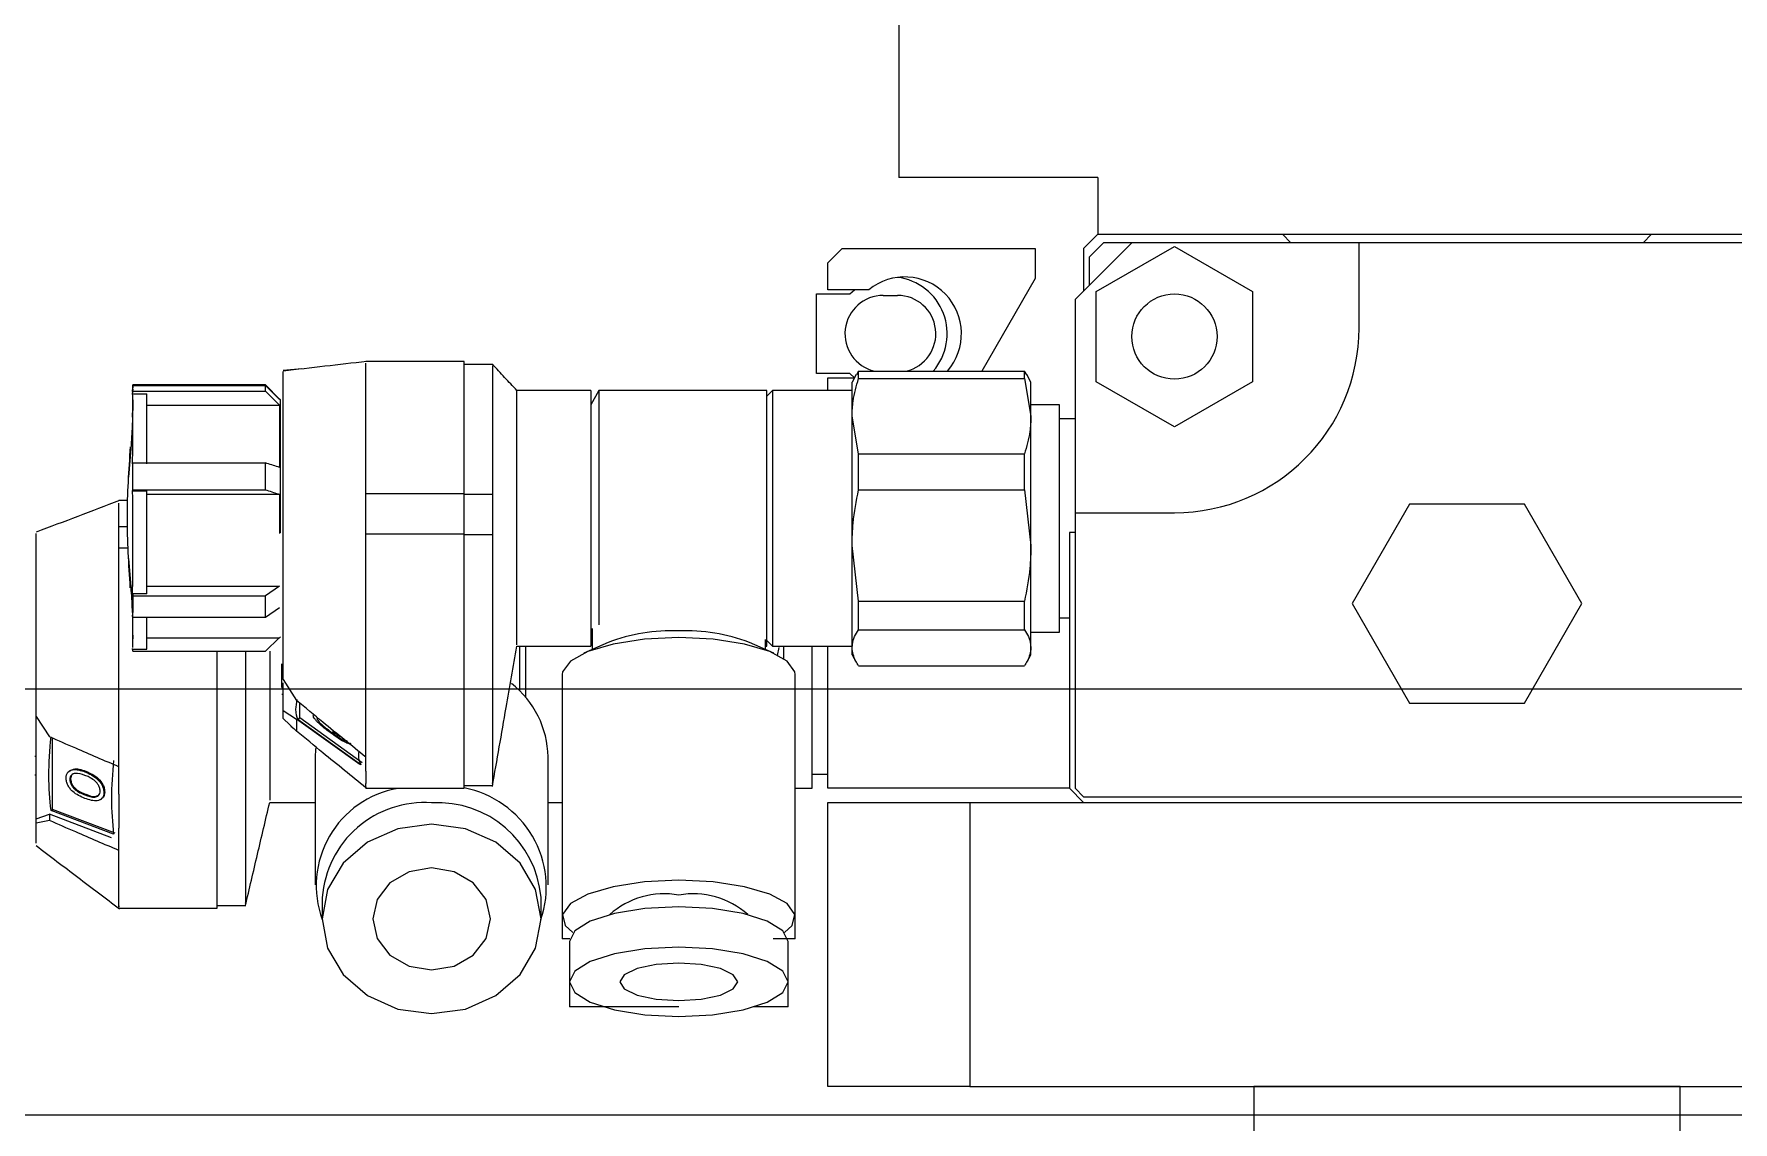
# Model space of a CAD drawing. Extents: x 500 to 100500, y -14500 to 21140.
# Drawn here: x 13707.8 to 13767.6, y -7149.3 to -7111 of the extents above; entities that cross this region are included whole.
import ezdxf

# ---------------------------------------------------------------- set-up
doc = ezdxf.new("R2010")
doc.units = 0
doc.layers.get('0').update_dxf_attribs({"linetype": 'CONTINUOUS'})

# ---------------------------------------------------------------- blocks, each defined once
blk = doc.blocks.new('LP F')
at = {"color": 2}
for p, q in [((14191.073, -93707.035), (14339.073, -93707.035)), ((14191.073, -93722.035), (14339.073, -93722.035))]:
    blk.add_line(p, q, dxfattribs=at)
blk = doc.blocks.new('SP F')
at = {"color": 3}
for p, q in [((14844.623, -97580.306), (14844.623, -97586.306)), ((14851.623, -97586.306), (14844.623, -97586.306)), ((14851.623, -97586.306), (14851.623, -97588.306)), ((14850.823, -97590.606), (14852.823, -97588.606)), ((14851.623, -97588.306), (14851.123, -97588.806)), ((14851.823, -97588.606), (14851.323, -97589.106)), ((14851.573, -97590.318), (14854.323, -97588.73)), ((14851.623, -97588.306), (14877.623, -97588.306)), ((14852.823, -97588.606), (14851.823, -97588.606)), ((14860.823, -97588.606), (14852.823, -97588.606)), ((14854.323, -97588.73), (14857.073, -97590.318)), ((14858.423, -97588.606), (14858.123, -97588.306)), ((14876.423, -97588.606), (14860.823, -97588.606)), ((14860.823, -97591.606), (14860.823, -97588.606)), ((14871.123, -97588.306), (14870.823, -97588.606)), ((14842.123, -97589.306), (14842.623, -97588.806)), ((14842.123, -97590.256), (14842.123, -97589.306)), ((14842.623, -97588.806), (14849.423, -97588.806)), ((14849.423, -97588.806), (14849.423, -97589.856)), ((14851.123, -97588.806), (14851.123, -97590.306)), ((14851.323, -97589.106), (14851.323, -97590.106)), ((14849.423, -97589.856), (14847.538, -97593.12)), ((14841.723, -97593.206), (14841.723, -97590.406)), ((14841.723, -97590.406), (14842.894, -97590.406)), ((14843.559, -97590.256), (14842.123, -97590.256)), ((14842.894, -97590.406), (14843.059, -97590.256)), ((14844.073, -97590.456), (14844.573, -97590.456)), ((14851.573, -97593.494), (14851.573, -97590.318)), ((14857.073, -97590.318), (14857.073, -97593.494)), ((14850.823, -97590.606), (14850.823, -97598.106)), ((14829.318, -97592.786), (14825.86, -97592.786)), ((14829.318, -97597.432), (14829.318, -97592.786)), ((14830.318, -97592.886), (14829.318, -97592.886)), ((14823.606, -97593.045), (14822.948, -97593.101)), ((14822.948, -97596.411), (14822.948, -97593.133)), ((14842.894, -97593.206), (14841.723, -97593.206)), ((14842.123, -97593.806), (14842.123, -97593.356)), ((14842.123, -97593.356), (14843.059, -97593.356)), ((14843.059, -97593.356), (14842.894, -97593.206)), ((14843.123, -97593.245), (14842.973, -97593.506)), ((14842.973, -97594.713), (14842.973, -97593.506)), ((14843.204, -97593.12), (14843.125, -97593.256)), ((14843.204, -97593.387), (14843.204, -97593.12)), ((14843.204, -97593.12), (14849.042, -97593.12)), ((14843.204, -97593.387), (14849.042, -97593.387)), ((14849.042, -97593.387), (14849.042, -97593.12)), ((14849.121, -97593.256), (14849.042, -97593.12)), ((14849.042, -97593.387), (14849.273, -97594.713)), ((14849.273, -97593.506), (14849.122, -97593.245)), ((14849.273, -97594.713), (14849.273, -97593.506)), ((14854.323, -97595.081), (14851.573, -97593.494)), ((14857.073, -97593.494), (14854.323, -97595.081)), ((14817.647, -97593.836), (14817.648, -97593.71)), ((14817.647, -97593.725), (14817.647, -97593.765)), ((14817.648, -97593.755), (14817.647, -97593.836)), ((14817.647, -97593.925), (14817.648, -97593.827)), ((14817.647, -97593.925), (14818.148, -97593.925)), ((14817.648, -97594.138), (14817.647, -97594.9)), ((14822.318, -97593.606), (14817.648, -97593.606)), ((14817.648, -97593.61), (14817.648, -97593.71)), ((14817.648, -97593.61), (14817.648, -97593.61)), ((14817.648, -97593.71), (14817.648, -97593.61)), ((14817.648, -97593.61), (14822.318, -97593.61)), ((14817.648, -97593.827), (14817.648, -97593.627)), ((14817.648, -97593.627), (14822.318, -97593.627)), ((14817.648, -97593.883), (14817.648, -97593.789)), ((14817.648, -97593.827), (14822.318, -97593.827)), ((14818.148, -97596.383), (14818.148, -97593.925)), ((14822.818, -97594.106), (14822.318, -97593.606)), ((14822.318, -97593.61), (14822.318, -97593.606)), ((14822.318, -97593.827), (14822.318, -97593.627)), ((14822.818, -97594.12), (14822.318, -97593.627)), ((14822.318, -97593.827), (14822.818, -97594.32)), ((14822.818, -97594.106), (14822.804, -97594.106)), ((14822.848, -97594.136), (14822.818, -97594.106)), ((14822.848, -97598.816), (14822.848, -97594.136)), ((14833.773, -97593.806), (14831.173, -97593.806)), ((14831.173, -97602.752), (14831.173, -97593.817)), ((14834.061, -97593.806), (14833.773, -97594.306)), ((14833.773, -97593.806), (14833.773, -97602.806)), ((14839.973, -97593.806), (14834.061, -97593.806)), ((14834.061, -97593.806), (14834.061, -97602.049)), ((14840.173, -97593.806), (14839.973, -97594.006)), ((14839.973, -97602.574), (14839.973, -97593.806)), ((14842.973, -97593.806), (14840.173, -97593.806)), ((14840.173, -97593.806), (14840.173, -97602.574)), ((14817.648, -97594.921), (14817.647, -97594.596)), ((14818.148, -97594.32), (14822.818, -97594.32)), ((14822.818, -97594.32), (14822.818, -97596.511)), ((14843.204, -97596.039), (14842.973, -97594.713)), ((14842.973, -97599.266), (14842.973, -97594.713)), ((14850.273, -97594.306), (14849.273, -97594.306)), ((14849.273, -97599.266), (14849.273, -97594.713)), ((14850.273, -97602.1), (14850.273, -97594.306)), ((14850.823, -97594.806), (14850.273, -97594.806)), ((14822.948, -97596.139), (14822.948, -97595.556)), ((14817.648, -97596.351), (14817.647, -97596.383)), ((14817.648, -97597.3), (14817.648, -97596.351)), ((14817.648, -97596.351), (14822.318, -97596.351)), ((14822.318, -97597.3), (14822.318, -97596.351)), ((14822.948, -97599.067), (14822.948, -97596.411)), ((14843.204, -97597.306), (14843.204, -97596.039)), ((14843.204, -97596.039), (14849.042, -97596.039)), ((14849.042, -97597.306), (14849.042, -97596.039)), ((14817.475, -97597.681), (14817.158, -97597.681)), ((14817.647, -97597.332), (14817.648, -97597.3)), ((14817.647, -97597.332), (14818.148, -97597.332)), ((14817.648, -97597.3), (14822.318, -97597.3)), ((14818.148, -97600.964), (14818.148, -97597.332)), ((14818.148, -97597.459), (14822.818, -97597.459)), ((14822.818, -97597.459), (14822.818, -97598.844)), ((14825.858, -97598.855), (14825.858, -97597.432)), ((14825.858, -97597.432), (14829.318, -97597.432)), ((14829.318, -97598.855), (14829.318, -97597.432)), ((14830.318, -97597.464), (14829.318, -97597.464)), ((14830.318, -97597.464), (14830.318, -97598.887)), ((14843.204, -97597.306), (14849.042, -97597.306)), ((14849.042, -97597.306), (14849.273, -97599.266)), ((14850.823, -97598.106), (14850.823, -97607.806)), ((14850.823, -97598.106), (14854.323, -97598.106)), ((14862.602, -97597.806), (14860.581, -97601.306)), ((14866.643, -97597.806), (14862.602, -97597.806)), ((14868.664, -97601.306), (14866.643, -97597.806)), ((14814.248, -97599.441), (14814.248, -97598.837)), ((14817.158, -97599.342), (14817.158, -97598.592)), ((14817.158, -97598.592), (14817.462, -97598.592)), ((14825.858, -97598.855), (14829.318, -97598.855)), ((14829.318, -97607.809), (14829.318, -97598.855)), ((14830.318, -97598.887), (14829.318, -97598.887)), ((14850.623, -97598.806), (14850.623, -97607.806)), ((14850.823, -97598.806), (14850.623, -97598.806)), ((14814.248, -97600.841), (14814.248, -97599.441)), ((14817.158, -97599.342), (14817.494, -97599.342)), ((14822.948, -97603.981), (14822.948, -97599.067)), ((14843.204, -97601.225), (14842.973, -97599.266)), ((14842.973, -97602.859), (14842.973, -97599.266)), ((14849.273, -97602.859), (14849.273, -97599.266)), ((14817.647, -97600.229), (14817.647, -97600.631)), ((14818.148, -97600.697), (14822.818, -97600.697)), ((14822.818, -97600.697), (14822.318, -97601.03)), ((14814.248, -97605.281), (14814.248, -97600.841)), ((14817.648, -97601.03), (14817.647, -97600.964)), ((14818.148, -97600.964), (14817.647, -97600.964)), ((14817.648, -97601.779), (14817.648, -97601.03)), ((14817.648, -97601.03), (14822.318, -97601.03)), ((14822.318, -97601.779), (14822.318, -97601.03)), ((14843.204, -97601.225), (14849.042, -97601.225)), ((14843.204, -97602.225), (14843.204, -97601.225)), ((14849.042, -97602.225), (14849.042, -97601.225)), ((14860.581, -97601.306), (14862.602, -97604.806)), ((14866.643, -97604.806), (14868.664, -97601.306)), ((14817.648, -97601.779), (14822.318, -97601.779)), ((14818.148, -97602.906), (14818.148, -97601.779)), ((14822.318, -97601.779), (14822.818, -97601.445)), ((14850.273, -97601.806), (14850.623, -97601.806)), ((14817.648, -97602.418), (14817.647, -97602.686)), ((14818.148, -97602.506), (14822.818, -97602.506)), ((14822.804, -97602.506), (14822.318, -97602.985)), ((14822.818, -97602.506), (14822.848, -97602.476)), ((14833.773, -97602.306), (14833.823, -97602.392)), ((14833.823, -97602.182), (14833.823, -97602.921)), ((14843.204, -97602.225), (14849.042, -97602.225)), ((14849.273, -97602.306), (14850.273, -97602.306)), ((14850.273, -97602.306), (14850.273, -97602.1)), ((14817.648, -97602.985), (14817.647, -97602.886)), ((14817.647, -97602.906), (14818.148, -97602.906)), ((14817.648, -97602.985), (14822.318, -97602.985)), ((14820.618, -97612.031), (14820.618, -97602.985)), ((14822.473, -97602.985), (14822.473, -97608.222)), ((14831.173, -97602.806), (14833.773, -97602.806)), ((14831.273, -97604.38), (14831.273, -97602.806)), ((14831.473, -97602.806), (14831.473, -97604.597)), ((14834.385, -97602.67), (14833.528, -97603.052)), ((14840.217, -97603.052), (14839.361, -97602.67)), ((14839.923, -97602.921), (14839.923, -97602.574)), ((14839.923, -97602.806), (14839.973, -97602.806)), ((14839.973, -97602.806), (14839.973, -97602.574)), ((14839.973, -97602.606), (14840.173, -97602.806)), ((14840.173, -97602.574), (14840.173, -97602.806)), ((14840.173, -97602.806), (14842.973, -97602.806)), ((14840.396, -97602.847), (14840.342, -97603.138)), ((14840.573, -97603.244), (14840.573, -97602.806)), ((14841.573, -97605.806), (14841.573, -97602.806)), ((14842.123, -97607.806), (14842.123, -97602.806)), ((14842.973, -97603.106), (14842.973, -97602.859)), ((14842.973, -97603.106), (14843.123, -97603.366)), ((14849.122, -97603.366), (14849.273, -97603.106)), ((14849.273, -97603.106), (14849.273, -97602.859)), ((14822.898, -97604.258), (14822.898, -97603.428)), ((14843.204, -97603.492), (14849.042, -97603.492)), ((14822.898, -97604.258), (14822.948, -97604.258)), ((14822.948, -97603.981), (14823.418, -97604.717)), ((14832.773, -97603.804), (14832.773, -97612.344)), ((14840.973, -97612.344), (14840.973, -97603.804)), ((14822.898, -97604.495), (14822.948, -97604.495)), ((14823.528, -97605.328), (14823.528, -97604.808)), ((14862.602, -97604.806), (14866.643, -97604.806)), ((14814.248, -97605.281), (14814.718, -97605.997)), ((14822.948, -97605.067), (14823.418, -97605.372)), ((14822.948, -97605.356), (14822.948, -97605.067)), ((14823.418, -97605.794), (14822.948, -97605.356)), ((14825.644, -97606.975), (14823.418, -97605.372)), ((14823.418, -97605.372), (14823.418, -97605.794)), ((14823.474, -97605.395), (14823.528, -97605.328)), ((14825.675, -97606.98), (14823.474, -97605.395)), ((14825.729, -97606.913), (14823.528, -97605.328)), ((14824.003, -97605.248), (14824.014, -97605.226)), ((14824.133, -97605.34), (14824.149, -97605.32)), ((14824.142, -97605.326), (14824.133, -97605.34)), ((14814.828, -97608.556), (14814.828, -97606.045)), ((14823.22, -97605.621), (14823.318, -97605.701)), ((14824.668, -97605.85), (14824.698, -97605.812)), ((14824.698, -97605.812), (14824.968, -97605.991)), ((14841.573, -97607.806), (14841.573, -97605.806)), ((14814.198, -97606.681), (14814.248, -97606.681)), ((14824.073, -97606.704), (14824.073, -97611.206)), ((14832.273, -97611.206), (14832.273, -97606.704)), ((14815.451, -97607.177), (14815.42, -97607.196)), ((14815.968, -97607.229), (14815.999, -97607.209)), ((14817.158, -97608.02), (14817.158, -97607.051)), ((14825.858, -97607.209), (14825.858, -97606.715)), ((14825.858, -97607.209), (14825.858, -97607.643)), ((14841.573, -97607.306), (14842.123, -97607.306)), ((14814.198, -97607.331), (14814.248, -97607.331)), ((14815.433, -97607.496), (14815.463, -97607.476)), ((14825.858, -97607.79), (14825.881, -97607.809)), ((14825.858, -97607.809), (14829.318, -97607.809)), ((14829.318, -97607.709), (14830.318, -97607.709)), ((14840.973, -97607.806), (14841.573, -97607.806)), ((14850.623, -97607.806), (14842.123, -97607.806)), ((14850.623, -97607.806), (14851.123, -97608.306)), ((14850.823, -97607.806), (14851.123, -97608.106)), ((14815.968, -97608.039), (14815.998, -97608.019)), ((14816.519, -97608.204), (14816.549, -97608.184)), ((14816.633, -97607.955), (14816.663, -97607.935)), ((14817.158, -97608.02), (14817.158, -97609.207)), ((14822.473, -97608.306), (14824.073, -97608.306)), ((14832.273, -97608.306), (14832.773, -97608.306)), ((14842.123, -97618.306), (14842.123, -97608.306)), ((14842.123, -97608.306), (14847.123, -97608.306)), ((14847.123, -97608.306), (14847.123, -97618.306)), ((14847.123, -97608.306), (14882.123, -97608.306)), ((14851.123, -97608.106), (14878.123, -97608.106)), ((14814.248, -97608.887), (14814.718, -97608.719)), ((14814.248, -97609.039), (14814.248, -97608.887)), ((14814.718, -97608.942), (14814.248, -97609.039)), ((14814.248, -97609.743), (14814.248, -97609.039)), ((14816.907, -97609.55), (14814.718, -97608.719)), ((14814.718, -97608.719), (14814.718, -97608.942)), ((14814.774, -97608.591), (14814.828, -97608.556)), ((14816.975, -97609.427), (14814.774, -97608.591)), ((14817.029, -97609.392), (14814.828, -97608.556)), ((14817.158, -97609.995), (14817.158, -97609.207)), ((14817.158, -97612.031), (14820.618, -97612.031)), ((14820.618, -97611.931), (14821.618, -97611.931)), ((14824.323, -97611.656), (14824.323, -97612.406)), ((14832.023, -97612.406), (14832.023, -97611.656)), ((14832.773, -97612.344), (14832.773, -97613.106)), ((14840.973, -97613.106), (14840.973, -97612.344)), ((14833.034, -97613.106), (14832.773, -97613.106)), ((14833.023, -97613.197), (14833.023, -97614.62)), ((14840.973, -97613.106), (14840.193, -97613.106)), ((14840.723, -97614.62), (14840.723, -97613.197)), ((14833.023, -97614.62), (14833.023, -97615.506)), ((14840.723, -97615.506), (14840.723, -97614.62)), ((14840.723, -97615.506), (14839.519, -97615.506)), ((14847.123, -97618.306), (14842.123, -97618.306)), ((14847.123, -97618.306), (14882.123, -97618.306)), ((14857.123, -97618.306), (14857.123, -97626.306)), ((14872.123, -97618.306), (14857.123, -97618.306)), ((14872.123, -97626.306), (14872.123, -97618.306))]:
    blk.add_line(p, q, dxfattribs=at)
at = {"color": 3, "flags": 128}
for points in [[(14822.318, -97593.61), (14822.768, -97594.061), (14822.813, -97594.106)], [(14836.873, -97602.505), (14835.664, -97602.563), (14834.563, -97602.731), (14833.667, -97602.994), (14833.056, -97603.329), (14832.784, -97603.707), (14832.773, -97603.804)], [(14840.973, -97603.804), (14840.961, -97603.707), (14840.689, -97603.329), (14840.078, -97602.994), (14839.182, -97602.731), (14838.081, -97602.563), (14836.873, -97602.505)], [(14824.09, -97606.383), (14824.084, -97606.439), (14824.073, -97606.704)], [(14828.173, -97609.072), (14826.983, -97609.235), (14825.91, -97609.708), (14825.058, -97610.446), (14824.511, -97611.376), (14824.323, -97612.406), (14824.511, -97613.436), (14825.058, -97614.366), (14825.91, -97615.103), (14826.983, -97615.577), (14828.173, -97615.74), (14829.362, -97615.577), (14830.436, -97615.103), (14831.287, -97614.366), (14831.834, -97613.436), (14832.023, -97612.406), (14831.834, -97611.376), (14831.287, -97610.446), (14830.436, -97609.708), (14829.362, -97609.235), (14828.173, -97609.072)], [(14828.173, -97610.609), (14827.379, -97610.746), (14826.706, -97611.135), (14826.256, -97611.718), (14826.098, -97612.406), (14826.256, -97613.094), (14826.706, -97613.677), (14827.379, -97614.066), (14828.173, -97614.203), (14828.967, -97614.066), (14829.64, -97613.677), (14830.09, -97613.094), (14830.248, -97612.406), (14830.09, -97611.718), (14829.64, -97611.135), (14828.967, -97610.746), (14828.173, -97610.609)], [(14836.873, -97611.045), (14835.664, -97611.103), (14834.563, -97611.271), (14833.667, -97611.534), (14833.056, -97611.869), (14832.784, -97612.247), (14832.876, -97612.633), (14833.149, -97612.887)], [(14840.596, -97612.887), (14840.87, -97612.633), (14840.961, -97612.247), (14840.689, -97611.869), (14840.078, -97611.534), (14839.182, -97611.271), (14838.081, -97611.103), (14836.873, -97611.045)], [(14836.873, -97611.978), (14835.683, -97612.038), (14834.61, -97612.211), (14833.758, -97612.481), (14833.211, -97612.821), (14833.023, -97613.197)], [(14840.723, -97613.197), (14840.534, -97612.821), (14839.987, -97612.481), (14839.136, -97612.211), (14838.062, -97612.038), (14836.873, -97611.978)], [(14836.873, -97613.401), (14835.683, -97613.46), (14834.61, -97613.634), (14833.758, -97613.903), (14833.211, -97614.243), (14833.023, -97614.62), (14833.211, -97614.997), (14833.758, -97615.337), (14834.61, -97615.607), (14835.683, -97615.78), (14836.873, -97615.84), (14838.062, -97615.78), (14839.136, -97615.607), (14839.987, -97615.337), (14840.534, -97614.997), (14840.723, -97614.62), (14840.534, -97614.243), (14839.987, -97613.903), (14839.136, -97613.634), (14838.062, -97613.46), (14836.873, -97613.401)], [(14836.873, -97613.963), (14836.079, -97614.013), (14835.406, -97614.155), (14834.956, -97614.369), (14834.798, -97614.62), (14834.956, -97614.872), (14835.406, -97615.085), (14836.079, -97615.227), (14836.873, -97615.277), (14837.667, -97615.227), (14838.34, -97615.085), (14838.79, -97614.872), (14838.948, -97614.62), (14838.79, -97614.369), (14838.34, -97614.155), (14837.667, -97614.013), (14836.873, -97613.963)], [(14836.873, -97615.506), (14835.683, -97615.506), (14834.61, -97615.506), (14833.758, -97615.506), (14833.211, -97615.506), (14833.023, -97615.506)]]:
    blk.add_lwpolyline(points, dxfattribs=at)
at = {"color": 3}
blk.add_circle((14854.323, -97591.906), 1.5, dxfattribs=at)
for centre, radius, start, end in [((14844.823, -97591.806), 2, 318.94159, 129.19497), ((14844.323, -97591.806), 2, 318.94159, 82.81927), ((14844.073, -97591.806), 1.35, 90, 256.67506), ((14844.573, -97591.806), 1.35, 283.32494, 90), ((14854.323, -97591.606), 6.5, 270, 0), ((14836.648, -97608.693), 6.434, 87.99822, 110.59563), ((14837.098, -97608.693), 6.434, 69.40437, 92.00178), ((14828.929, -97606.758), 3.344, 0.92143, 52.07059), ((14827.586, -97611.231), 3.475, 100.06009, 200.13351), ((14828.653, -97611.29), 3.556, 341.3529, 79.22979), ((14827.914, -97611.913), 3.601, 85.88534, 175.90145), ((14828.396, -97611.954), 3.639, 4.70213, 93.51108), ((14836.367, -97614.434), 2.911, 79.98599, 131.44436), ((14837.379, -97614.434), 2.911, 48.55564, 100.01401)]:
    blk.add_arc(centre, radius, start, end, dxfattribs=at)
for points, knots in [([(14825.881, -97592.784), (14825.392, -97592.84), (14824.412, -97592.953), (14823.436, -97593.065), (14822.948, -97593.121)], [0, 0, 0, 0, 0.499453, 1, 1, 1, 1]), ([(14825.858, -97597.432), (14825.858, -97596.81), (14825.857, -97595.484), (14825.858, -97593.936), (14825.859, -97592.929), (14825.86, -97592.869), (14825.86, -97592.842)], [0, 0, 0, 0, 0.238222, 0.50793, 0.777631, 1, 1, 1, 1]), ([(14831.173, -97593.806), (14831.03, -97593.652), (14830.746, -97593.347), (14830.456, -97593.036), (14830.312, -97592.881)], [0, 0, 0, 0, 0.503158, 1, 1, 1, 1]), ([(14830.318, -97592.934), (14830.318, -97592.974), (14830.318, -97593.061), (14830.318, -97594.101), (14830.318, -97595.627), (14830.318, -97596.893), (14830.318, -97597.464)], [0, 0, 0, 0, 0.232417, 0.504397, 0.776378, 1, 1, 1, 1]), ([(14842.973, -97594.713), (14842.98, -97594.533), (14842.997, -97594.087), (14843.127, -97593.648), (14843.204, -97593.387)], [0, 0, 0, 0, 0.403103, 1, 1, 1, 1]), ([(14817.647, -97596.383), (14817.647, -97595.936), (14817.648, -97595.041), (14817.648, -97594.272), (14817.647, -97594.009), (14817.647, -97593.925)], [0, 0, 0, 0, 0.4064885, 0.8129766, 1, 1, 1, 1]), ([(14849.273, -97594.713), (14849.266, -97594.893), (14849.248, -97595.339), (14849.119, -97595.777), (14849.042, -97596.039)], [0, 0, 0, 0, 0.403103, 1, 1, 1, 1]), ([(14817.634, -97594.946), (14817.621, -97595.203), (14817.589, -97595.838), (14817.533, -97596.473), (14817.5, -97596.851)], [0, 0, 0, 0, 0.404216, 1, 1, 1, 1]), ([(14817.562, -97595.785), (14817.506, -97596.612), (14817.394, -97598.266), (14817.5, -97599.921), (14817.553, -97600.748)], [0, 0, 0, 0, 0.500038, 1, 1, 1, 1]), ([(14822.818, -97596.511), (14822.801, -97596.505), (14822.635, -97596.452), (14822.468, -97596.399), (14822.318, -97596.351)], [0, 0, 0, 0, 0.099039, 1, 1, 1, 1]), ([(14817.181, -97597.672), (14816.691, -97597.86), (14815.709, -97598.237), (14814.736, -97598.609), (14814.248, -97598.796)], [0, 0, 0, 0, 0.498347, 1, 1, 1, 1]), ([(14817.647, -97600.964), (14817.647, -97600.513), (14817.648, -97599.61), (14817.648, -97598.307), (14817.647, -97597.565), (14817.647, -97597.332)], [0, 0, 0, 0, 0.4064891, 0.8129781, 1, 1, 1, 1]), ([(14822.318, -97597.3), (14822.468, -97597.348), (14822.635, -97597.401), (14822.801, -97597.454), (14822.818, -97597.459)], [0, 0, 0, 0, 0.900961, 1, 1, 1, 1]), ([(14842.973, -97599.266), (14842.98, -97599), (14842.997, -97598.341), (14843.127, -97597.693), (14843.204, -97597.306)], [0, 0, 0, 0, 0.403103, 1, 1, 1, 1]), ([(14817.158, -97598.592), (14817.158, -97598.286), (14817.157, -97597.754), (14817.158, -97597.764), (14817.158, -97597.768)], [0, 0, 0, 0, 0.574101, 1, 1, 1, 1]), ([(14825.858, -97607.209), (14825.858, -97606.863), (14825.857, -97606.14), (14825.858, -97604.325), (14825.858, -97602.139), (14825.858, -97600.234), (14825.858, -97599.178), (14825.858, -97598.855)], [0, 0, 0, 0, 0.210713, 0.440125, 0.669539, 0.89895, 1, 1, 1, 1]), ([(14830.318, -97598.887), (14830.318, -97599.763), (14830.318, -97601.384), (14830.318, -97603.752), (14830.318, -97605.673), (14830.318, -97607.028), (14830.318, -97607.708), (14830.318, -97607.637), (14830.318, -97607.617)], [0, 0, 0, 0, 0.210559, 0.389315, 0.56807, 0.746825, 0.92558, 1, 1, 1, 1]), ([(14817.158, -97608.02), (14817.158, -97607.354), (14817.157, -97605.963), (14817.158, -97603.683), (14817.158, -97601.546), (14817.158, -97600.114), (14817.158, -97599.523), (14817.158, -97599.342)], [0, 0, 0, 0, 0.210713, 0.440125, 0.669539, 0.89895, 1, 1, 1, 1]), ([(14849.273, -97599.266), (14849.266, -97599.531), (14849.248, -97600.191), (14849.119, -97600.838), (14849.042, -97601.225)], [0, 0, 0, 0, 0.403103, 1, 1, 1, 1]), ([(14817.495, -97599.719), (14817.529, -97600.093), (14817.586, -97600.727), (14817.62, -97601.361), (14817.634, -97601.621)], [0, 0, 0, 0, 0.589452, 1, 1, 1, 1]), ([(14817.648, -97600.981), (14817.648, -97601.174), (14817.648, -97601.427), (14817.648, -97601.584), (14817.648, -97601.621)], [0, 0, 0, 0, 0.761217, 1, 1, 1, 1]), ([(14817.647, -97602.854), (14817.648, -97602.848), (14817.648, -97602.833), (14817.648, -97602.338), (14817.647, -97601.862), (14817.647, -97601.712)], [0, 0, 0, 0, 0.332409, 0.789634, 1, 1, 1, 1]), ([(14842.973, -97602.859), (14842.989, -97602.728), (14843.016, -97602.515), (14843.151, -97602.306), (14843.204, -97602.225)], [0, 0, 0, 0, 0.611498, 1, 1, 1, 1]), ([(14849.042, -97602.225), (14849.094, -97602.306), (14849.23, -97602.515), (14849.257, -97602.728), (14849.273, -97602.859)], [0, 0, 0, 0, 0.388502, 1, 1, 1, 1]), ([(14821.618, -97602.985), (14821.618, -97603.048), (14821.618, -97603.773), (14821.618, -97605.427), (14821.618, -97607.649), (14821.618, -97609.639), (14821.618, -97611.09), (14821.618, -97611.881), (14821.618, -97611.85), (14821.618, -97611.838)], [0, 0, 0, 0, 0.0168998, 0.1930738, 0.3692478, 0.5454218, 0.7215958, 0.8977698, 1, 1, 1, 1]), ([(14830.312, -97607.741), (14830.474, -97606.815), (14830.76, -97605.171), (14831.047, -97603.526), (14831.173, -97602.806)], [0, 0, 0, 0, 0.5627561, 1, 1, 1, 1]), ([(14843.204, -97603.492), (14843.168, -97603.439), (14843.029, -97603.231), (14842.997, -97603.018), (14842.973, -97602.859)], [0, 0, 0, 0, 0.254279, 1, 1, 1, 1]), ([(14849.273, -97602.859), (14849.249, -97603.018), (14849.216, -97603.231), (14849.077, -97603.439), (14849.042, -97603.492)], [0, 0, 0, 0, 0.745721, 1, 1, 1, 1]), ([(14822.948, -97605.067), (14822.948, -97604.995), (14822.948, -97604.891), (14822.948, -97604.278), (14822.948, -97604.09)], [0, 0, 0, 0, 0.692235, 1, 1, 1, 1]), ([(14823.474, -97605.395), (14823.432, -97605.292), (14823.363, -97605.126), (14823.42, -97604.803), (14823.442, -97604.68)], [0, 0, 0, 0, 0.6199559, 1, 1, 1, 1]), ([(14825.858, -97606.715), (14825.605, -97606.51), (14825.101, -97606.1), (14824.286, -97605.435), (14823.727, -97604.972), (14823.418, -97604.717)], [0, 0, 0, 0, 0.309337, 0.618673, 1, 1, 1, 1]), ([(14814.248, -97608.887), (14814.248, -97608.272), (14814.248, -97607.174), (14814.248, -97605.754), (14814.248, -97605.128)], [0, 0, 0, 0, 0.559952, 1, 1, 1, 1]), ([(14824.668, -97605.895), (14824.518, -97605.785), (14824.329, -97605.646), (14824.139, -97605.463), (14824.063, -97605.376), (14824.012, -97605.299), (14824.006, -97605.265), (14824.003, -97605.248)], [0, 0, 0, 0, 0.498702, 0.624177, 0.749467, 0.874745, 1, 1, 1, 1]), ([(14824.133, -97605.34), (14824.136, -97605.354), (14824.142, -97605.381), (14824.186, -97605.444), (14824.248, -97605.513), (14824.402, -97605.657), (14824.55, -97605.764), (14824.668, -97605.85)], [0, 0, 0, 0, 0.125139, 0.250418, 0.375519, 0.500847, 1, 1, 1, 1]), ([(14814.774, -97608.591), (14814.735, -97608.191), (14814.656, -97607.377), (14814.734, -97606.459), (14814.774, -97605.993)], [0, 0, 0, 0, 0.492258, 1, 1, 1, 1]), ([(14817.158, -97607.051), (14816.905, -97606.942), (14816.401, -97606.726), (14815.586, -97606.375), (14815.027, -97606.132), (14814.718, -97605.997)], [0, 0, 0, 0, 0.309337, 0.618673, 1, 1, 1, 1]), ([(14825.858, -97607.792), (14825.605, -97607.587), (14825.101, -97607.177), (14824.286, -97606.512), (14823.727, -97606.049), (14823.418, -97605.794)], [0, 0, 0, 0, 0.3093365, 0.6186731, 1, 1, 1, 1]), ([(14824.668, -97605.85), (14824.787, -97605.935), (14824.964, -97606.062), (14825.134, -97606.136), (14825.187, -97606.14), (14825.193, -97606.128), (14825.194, -97606.124)], [0, 0, 0, 0, 0.539739, 0.808151, 0.943569, 1, 1, 1, 1]), ([(14825.322, -97606.227), (14825.321, -97606.231), (14825.315, -97606.246), (14825.255, -97606.247), (14825.046, -97606.163), (14824.82, -97606.002), (14824.668, -97605.895)], [0, 0, 0, 0, 0.043581, 0.180888, 0.453404, 1, 1, 1, 1]), ([(14825.608, -97606.512), (14825.603, -97606.541), (14825.569, -97606.768), (14825.625, -97606.881), (14825.675, -97606.98)], [0, 0, 0, 0, 0.125413, 1, 1, 1, 1]), ([(14815.303, -97607.451), (14815.306, -97607.411), (14815.312, -97607.333), (14815.378, -97607.21), (14815.589, -97607.104), (14815.817, -97607.179), (14815.968, -97607.229)], [0, 0, 0, 0, 0.1256, 0.251197, 0.500581, 1, 1, 1, 1]), ([(14815.968, -97607.352), (14815.851, -97607.312), (14815.675, -97607.253), (14815.501, -97607.316), (14815.442, -97607.405), (14815.436, -97607.466), (14815.433, -97607.496)], [0, 0, 0, 0, 0.500072, 0.749021, 0.874598, 1, 1, 1, 1]), ([(14815.46, -97607.191), (14815.493, -97607.169), (14815.635, -97607.074), (14815.841, -97607.15), (14815.999, -97607.209)], [0, 0, 0, 0, 0.237996, 1, 1, 1, 1]), ([(14815.555, -97607.308), (14815.543, -97607.312), (14815.506, -97607.324), (14815.473, -97607.387), (14815.467, -97607.446), (14815.463, -97607.476)], [0, 0, 0, 0, 0.199646, 0.600104, 1, 1, 1, 1]), ([(14815.968, -97607.229), (14816.12, -97607.294), (14816.348, -97607.392), (14816.557, -97607.658), (14816.624, -97607.831), (14816.63, -97607.914), (14816.633, -97607.955)], [0, 0, 0, 0, 0.499407, 0.748743, 0.874372, 1, 1, 1, 1]), ([(14815.999, -97607.209), (14816.15, -97607.274), (14816.378, -97607.372), (14816.588, -97607.638), (14816.654, -97607.811), (14816.66, -97607.894), (14816.663, -97607.935)], [0, 0, 0, 0, 0.499407, 0.748743, 0.874372, 1, 1, 1, 1]), ([(14816.975, -97606.829), (14816.936, -97607.281), (14816.857, -97608.199), (14816.935, -97609.013), (14816.975, -97609.427)], [0, 0, 0, 0, 0.49226, 1, 1, 1, 1]), ([(14815.968, -97608.163), (14815.818, -97608.1), (14815.629, -97608.022), (14815.439, -97607.822), (14815.363, -97607.704), (14815.312, -97607.575), (14815.306, -97607.492), (14815.303, -97607.451)], [0, 0, 0, 0, 0.498702, 0.624177, 0.749467, 0.874745, 1, 1, 1, 1]), ([(14815.433, -97607.496), (14815.436, -97607.528), (14815.442, -97607.594), (14815.486, -97607.694), (14815.548, -97607.784), (14815.702, -97607.934), (14815.85, -97607.992), (14815.968, -97608.039)], [0, 0, 0, 0, 0.125139, 0.250418, 0.375519, 0.500847, 1, 1, 1, 1]), ([(14815.463, -97607.476), (14815.466, -97607.509), (14815.472, -97607.574), (14815.516, -97607.674), (14815.579, -97607.765), (14815.733, -97607.914), (14815.88, -97607.973), (14815.998, -97608.019)], [0, 0, 0, 0, 0.1251388, 0.2504182, 0.3755189, 0.5008471, 1, 1, 1, 1]), ([(14816.286, -97607.525), (14816.228, -97607.485), (14816.123, -97607.414), (14816.016, -97607.371), (14815.968, -97607.352)], [0, 0, 0, 0, 0.559599, 1, 1, 1, 1]), ([(14815.968, -97608.039), (14816.086, -97608.083), (14816.263, -97608.149), (14816.436, -97608.082), (14816.494, -97607.993), (14816.5, -97607.932), (14816.503, -97607.902)], [0, 0, 0, 0, 0.500291, 0.749086, 0.874606, 1, 1, 1, 1]), ([(14816.503, -97607.902), (14816.499, -97607.863), (14816.49, -97607.784), (14816.418, -97607.641), (14816.336, -97607.569), (14816.286, -97607.525)], [0, 0, 0, 0, 0.280257, 0.560781, 1, 1, 1, 1]), ([(14825.858, -97607.754), (14825.858, -97607.773), (14825.858, -97607.844), (14825.858, -97607.729), (14825.858, -97607.643)], [0, 0, 0, 0, 0.261492, 1, 1, 1, 1]), ([(14816.633, -97607.955), (14816.63, -97607.994), (14816.624, -97608.072), (14816.557, -97608.193), (14816.345, -97608.293), (14816.119, -97608.215), (14815.968, -97608.163)], [0, 0, 0, 0, 0.1255507, 0.25109, 0.5002501, 1, 1, 1, 1]), ([(14815.998, -97608.019), (14816.12, -97608.069), (14816.286, -97608.137), (14816.407, -97608.07), (14816.44, -97608.052)], [0, 0, 0, 0, 0.733949, 1, 1, 1, 1]), ([(14816.663, -97607.935), (14816.659, -97607.974), (14816.653, -97608.05), (14816.613, -97608.14), (14816.562, -97608.161), (14816.54, -97608.169)], [0, 0, 0, 0, 0.370984, 0.741935, 1, 1, 1, 1]), ([(14821.612, -97611.954), (14821.755, -97611.348), (14822.036, -97610.151), (14822.328, -97608.915), (14822.473, -97608.305)], [0, 0, 0, 0, 0.506252, 1, 1, 1, 1]), ([(14817.158, -97609.995), (14816.905, -97609.887), (14816.401, -97609.671), (14815.586, -97609.32), (14815.027, -97609.076), (14814.718, -97608.942)], [0, 0, 0, 0, 0.309337, 0.618673, 1, 1, 1, 1]), ([(14817.158, -97611.947), (14817.158, -97611.97), (14817.158, -97612.067), (14817.158, -97611.446), (14817.158, -97610.385), (14817.158, -97609.497), (14817.158, -97609.207)], [0, 0, 0, 0, 0.114262, 0.470693, 0.827126, 1, 1, 1, 1]), ([(14814.248, -97609.826), (14814.737, -97610.196), (14815.715, -97610.936), (14816.692, -97611.677), (14817.181, -97612.047)], [0, 0, 0, 0, 0.499859, 1, 1, 1, 1])]:
    blk.add_open_spline(points, degree=3, knots=knots, dxfattribs=at)

msp = doc.modelspace()

# ---------------------------------------------------------------- block references
at = {"color": 0}
for name, p in [('SP F', (-1106.401, 90470.267, -139.531)), ('LP F', (-544.351, 86572.997, -139.531))]:
    msp.add_blockref(name, p, dxfattribs=at)

doc.saveas('drawing.dxf')
